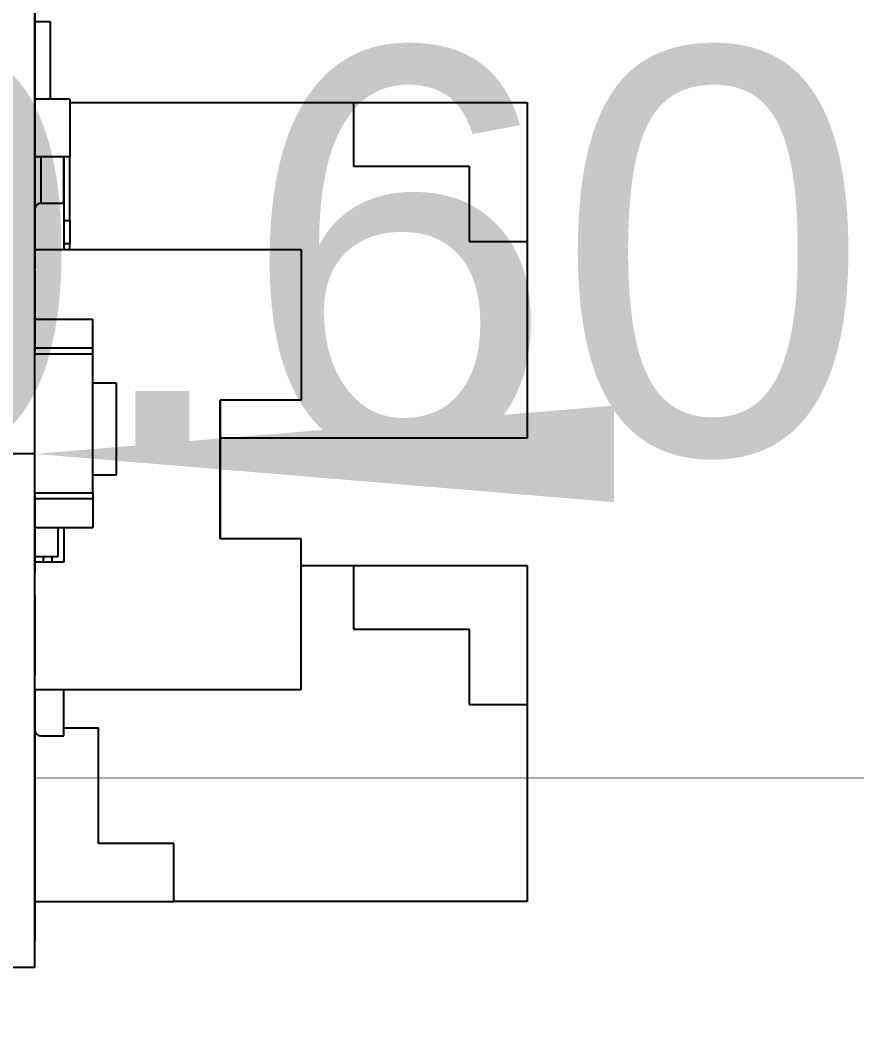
# Model space of a CAD drawing. Extents: x 68 to 194, y 85 to 140.
# Drawn here: x 185.02 to 192.24, y 92.38 to 101.13 of the extents above; entities that cross this region are included whole.
import ezdxf
from ezdxf.enums import TextEntityAlignment as Align

# ---------------------------------------------------------------- set-up
doc = ezdxf.new("R2010")
doc.units = 0
doc.layers.get('0').update_dxf_attribs({"linetype": 'CONTINUOUS'})
doc.layers.add('Dimension011', color=7, linetype='CONTINUOUS')
doc.layers.add('View005', color=7, linetype='CONTINUOUS')
doc.styles.get("Standard").update_dxf_attribs({"font": 'arial.ttf'})
doc.dimstyles.get("Standard").update_dxf_attribs({"dimscale": 0, "dimtxt": 2.5, "dimasz": 2.5, "dimexe": 1.25, "dimexo": 0.625, "dimtad": 1, "dimtxsty": 'STANDARD', "dimcen": 2.5, "dimazin": 3, "dimtfac": 1, "dimtmove": 0, "dimatfit": 3})

# ---------------------------------------------------------------- blocks, each defined once
blk = doc.blocks.new('*Dimension011')
at = {"color": 0}
for points in [[(179.542, 97.8016), (179.542, 96.9682), (184.542, 97.3849)], [(190.142, 97.8016), (190.142, 96.9682), (185.142, 97.3849)]]:
    blk.add_solid(points, dxfattribs=at)
at = {"layer": 'Dimension011'}
for p, q in [((184.542, 92.95), (184.542, 97.3849)), ((185.142, 97.3849), (184.542, 97.3849)), ((185.142, 92.95), (185.142, 97.3849))]:
    blk.add_line(p, q, dxfattribs=at)
blk.add_text('0.60', height=3.5, dxfattribs=at).set_placement((187.601, 97.3849), align=Align.CENTER)

msp = doc.modelspace()

# ---------------------------------------------------------------- linework, layer by layer
at = {"layer": 'View005'}
for p, q in [((185.142, 92.95), (185.142, 101.35)), ((185.142, 92.95), (185.142, 101.35)), ((185.142, 101.12), (185.142, 101.12)), ((185.142, 101.12), (185.272, 101.12)), ((185.142, 101.12), (185.142, 101.12)), ((185.142, 101.12), (185.272, 101.12)), ((185.272, 101.12), (185.272, 100.45)), ((185.272, 101.12), (185.272, 100.45)), ((185.142, 100.633), (185.142, 100.633)), ((185.142, 100.633), (185.142, 100.633)), ((185.142, 100.475), (185.142, 100.475)), ((185.142, 100.475), (185.142, 99.925)), ((185.142, 100.475), (185.142, 99.925)), ((185.142, 100.475), (185.142, 100.475)), ((185.142, 100.475), (185.142, 99.925)), ((185.142, 100.475), (185.142, 99.925)), ((185.442, 100.45), (185.142, 100.45)), ((185.142, 100.45), (185.142, 100.45)), ((185.442, 100.45), (185.142, 100.45)), ((185.142, 100.45), (185.142, 100.45)), ((185.442, 100.45), (185.442, 99.95)), ((185.442, 100.45), (185.442, 99.95)), ((185.442, 100.42), (187.892, 100.42)), ((185.442, 100.42), (187.892, 100.42)), ((187.892, 100.42), (189.392, 100.42)), ((187.892, 100.42), (187.892, 99.87)), ((187.892, 100.42), (189.392, 100.42)), ((187.892, 100.42), (187.892, 99.87)), ((189.392, 100.42), (189.392, 99.22)), ((189.392, 100.42), (189.392, 99.22)), ((185.442, 99.95), (185.142, 99.95)), ((185.142, 99.95), (185.142, 99.95)), ((185.442, 99.95), (185.142, 99.95)), ((185.142, 99.95), (185.142, 99.95)), ((185.142, 99.925), (185.142, 99.925)), ((185.142, 99.925), (185.142, 99.925)), ((185.192, 99.95), (185.192, 99.55)), ((185.192, 99.95), (185.192, 99.55)), ((185.392, 99.55), (185.392, 99.95)), ((185.392, 99.95), (185.392, 99.55)), ((185.392, 99.55), (185.392, 99.95)), ((185.392, 99.95), (185.392, 99.55)), ((185.442, 99.4), (185.442, 99.95)), ((185.442, 99.4), (185.442, 99.95)), ((187.892, 99.87), (188.892, 99.87)), ((187.892, 99.87), (188.892, 99.87)), ((188.892, 99.87), (188.892, 99.22)), ((188.892, 99.87), (188.892, 99.22)), ((185.142, 99.7325), (185.142, 99.6175)), ((185.142, 99.7325), (185.142, 99.6175)), ((185.142, 99.7325), (185.142, 99.6175)), ((185.142, 99.7325), (185.142, 99.6175)), ((185.142, 99.7325), (185.142, 99.7325)), ((185.142, 99.7325), (185.142, 99.7325)), ((185.142, 99.6175), (185.142, 99.6175)), ((185.142, 99.6175), (185.142, 99.6175)), ((185.192, 99.55), (185.392, 99.55)), ((185.192, 99.55), (185.392, 99.55)), ((185.392, 99.55), (185.392, 99.15)), ((185.392, 99.55), (185.392, 99.15)), ((185.392, 99.4), (185.442, 99.4)), ((185.392, 99.4), (185.442, 99.4)), ((185.392, 99.4), (185.442, 99.4)), ((185.392, 99.4), (185.442, 99.4)), ((185.442, 99.4), (185.442, 99.2)), ((185.442, 99.4), (185.442, 99.2)), ((185.442, 99.2), (185.392, 99.2)), ((185.442, 99.2), (185.392, 99.2)), ((185.442, 99.15), (185.442, 99.2)), ((185.442, 99.15), (185.442, 99.2)), ((188.892, 99.22), (189.392, 99.22)), ((188.892, 99.22), (189.392, 99.22)), ((189.392, 99.22), (189.392, 97.52)), ((189.392, 99.22), (189.392, 97.52)), ((185.142, 99.15), (185.142, 99.15)), ((185.142, 99.15), (187.442, 99.15)), ((185.142, 99.15), (185.142, 99.15)), ((185.142, 99.15), (187.442, 99.15)), ((187.442, 99.15), (187.442, 97.85)), ((187.442, 99.15), (187.442, 97.85)), ((185.142, 98.9825), (185.142, 98.9825)), ((185.142, 98.9825), (185.142, 98.9825)), ((185.142, 98.9675), (185.142, 98.9675)), ((185.142, 98.9675), (185.142, 98.9675)), ((185.142, 98.825), (185.142, 98.825)), ((185.142, 98.825), (185.142, 98.275)), ((185.142, 98.825), (185.142, 98.275)), ((185.142, 98.825), (185.142, 98.825)), ((185.142, 98.825), (185.142, 98.275)), ((185.142, 98.825), (185.142, 98.275)), ((185.142, 98.55), (185.142, 98.55)), ((185.142, 98.55), (185.642, 98.55)), ((185.142, 98.55), (185.142, 98.55)), ((185.142, 98.55), (185.642, 98.55)), ((185.642, 98.3), (185.642, 98.55)), ((185.642, 98.3), (185.642, 98.55)), ((185.142, 98.3), (185.142, 98.3)), ((185.142, 98.3), (185.642, 98.3)), ((185.142, 98.3), (185.142, 98.3)), ((185.142, 98.3), (185.642, 98.3)), ((185.142, 98.25), (185.642, 98.25)), ((185.142, 98.25), (185.642, 98.25)), ((185.642, 98.25), (185.642, 98.3)), ((185.642, 98.25), (185.642, 98.3)), ((185.642, 97.05), (185.642, 98.25)), ((185.642, 97.05), (185.642, 98.25)), ((185.642, 98), (185.842, 98)), ((185.642, 98), (185.842, 98)), ((185.842, 98), (185.842, 97.2)), ((185.842, 98), (185.842, 97.2)), ((186.742, 96.65), (186.742, 97.85)), ((187.442, 97.85), (186.742, 97.85)), ((186.742, 97.85), (186.742, 96.65)), ((186.742, 96.65), (186.742, 97.85)), ((187.442, 97.85), (186.742, 97.85)), ((186.742, 97.85), (186.742, 96.65)), ((189.392, 97.52), (186.742, 97.52)), ((189.392, 97.52), (186.742, 97.52)), ((185.842, 97.2), (185.642, 97.2)), ((185.842, 97.2), (185.642, 97.2)), ((185.142, 97.05), (185.642, 97.05)), ((185.142, 97.05), (185.642, 97.05)), ((185.142, 97.025), (185.142, 96.475)), ((185.142, 97.025), (185.142, 96.475)), ((185.142, 97.025), (185.142, 96.475)), ((185.142, 97.025), (185.142, 96.475)), ((185.142, 97), (185.142, 97)), ((185.142, 97), (185.642, 97)), ((185.142, 97), (185.142, 97)), ((185.142, 97), (185.642, 97)), ((185.642, 97.05), (185.642, 97)), ((185.642, 97.05), (185.642, 97)), ((185.642, 97), (185.642, 96.75)), ((185.642, 97), (185.642, 96.75)), ((185.142, 96.75), (185.142, 96.75)), ((185.142, 96.75), (185.642, 96.75)), ((185.142, 96.75), (185.142, 96.75)), ((185.142, 96.75), (185.642, 96.75)), ((185.342, 96.5), (185.342, 96.75)), ((185.342, 96.5), (185.342, 96.75)), ((185.392, 96.75), (185.392, 96.45)), ((185.392, 96.75), (185.392, 96.45)), ((187.442, 96.65), (186.742, 96.65)), ((187.442, 96.65), (186.742, 96.65)), ((187.442, 95.35), (187.442, 96.65)), ((187.442, 95.35), (187.442, 96.65)), ((185.142, 96.5), (185.142, 96.5)), ((185.142, 96.5), (185.342, 96.5)), ((185.142, 96.5), (185.142, 96.5)), ((185.142, 96.5), (185.342, 96.5)), ((185.142, 96.475), (185.142, 96.35)), ((185.142, 96.475), (185.142, 96.35)), ((185.142, 96.475), (185.142, 96.475)), ((185.142, 96.475), (185.142, 96.35)), ((185.142, 96.475), (185.142, 96.35)), ((185.142, 96.475), (185.142, 96.475)), ((185.217, 96.45), (185.217, 96.5)), ((185.217, 96.45), (185.217, 96.5)), ((185.292, 96.45), (185.292, 96.5)), ((185.292, 96.45), (185.292, 96.5)), ((185.392, 96.45), (185.142, 96.45)), ((185.142, 96.45), (185.142, 96.45)), ((185.392, 96.45), (185.142, 96.45)), ((185.142, 96.45), (185.142, 96.45)), ((187.442, 96.42), (187.892, 96.42)), ((187.442, 96.42), (187.892, 96.42)), ((187.892, 96.42), (189.392, 96.42)), ((187.892, 96.42), (187.892, 95.87)), ((187.892, 96.42), (189.392, 96.42)), ((187.892, 96.42), (187.892, 95.87)), ((189.392, 96.42), (189.392, 95.22)), ((189.392, 96.42), (189.392, 95.22)), ((185.142, 96.35), (185.142, 96.35)), ((185.142, 96.35), (185.142, 96.35)), ((185.142, 96.1675), (185.142, 96.1675)), ((185.142, 96.1675), (185.142, 96.1675)), ((185.142, 96.1175), (185.142, 96.1175)), ((185.142, 96.1175), (185.142, 96.1175)), ((187.892, 95.87), (188.892, 95.87)), ((187.892, 95.87), (188.892, 95.87)), ((188.892, 95.87), (188.892, 95.22)), ((188.892, 95.87), (188.892, 95.22)), ((185.142, 95.4825), (185.142, 95.4825)), ((185.142, 95.4825), (185.142, 95.4825)), ((185.142, 95.35), (187.442, 95.35)), ((185.142, 95.35), (187.442, 95.35)), ((185.142, 95.35), (185.142, 94.6499)), ((185.142, 95.35), (185.142, 94.6499)), ((185.142, 95.35), (185.142, 94.6499)), ((185.142, 95.35), (185.142, 94.6499)), ((185.392, 94.95), (185.392, 95.35)), ((185.392, 94.95), (185.392, 95.35)), ((188.892, 95.22), (189.392, 95.22)), ((188.892, 95.22), (189.392, 95.22)), ((189.392, 95.22), (189.392, 93.52)), ((189.392, 95.22), (189.392, 93.52)), ((185.392, 95.02), (185.692, 95.02)), ((185.392, 95.02), (185.692, 95.02)), ((185.692, 94.02), (185.692, 95.02)), ((185.692, 94.02), (185.692, 95.02)), ((185.192, 94.95), (185.392, 94.95)), ((185.192, 94.95), (185.392, 94.95)), ((185.142, 94.6499), (185.142, 94.6499)), ((185.142, 94.6499), (185.142, 94.6499)), ((185.142, 94.5825), (185.142, 94.4675)), ((185.142, 94.5825), (185.142, 94.4675)), ((185.142, 94.5825), (185.142, 94.4675)), ((185.142, 94.5825), (185.142, 94.4675)), ((185.142, 94.5825), (185.142, 94.5825)), ((185.142, 94.5825), (185.142, 94.5825)), ((185.142, 94.4675), (185.142, 94.4675)), ((185.142, 94.4675), (185.142, 94.4675)), ((185.142, 94.2675), (185.142, 94.2675)), ((185.142, 94.2675), (185.142, 94.2675)), ((186.342, 94.02), (185.692, 94.02)), ((186.342, 94.02), (185.692, 94.02)), ((186.342, 93.52), (186.342, 94.02)), ((186.342, 93.52), (186.342, 94.02)), ((185.142, 93.6325), (185.142, 93.6325)), ((185.142, 93.6325), (185.142, 93.6325)), ((185.142, 93.52), (185.142, 93.52)), ((185.142, 93.52), (186.342, 93.52)), ((185.142, 93.52), (185.142, 93.52)), ((185.142, 93.52), (186.342, 93.52)), ((189.392, 93.52), (186.342, 93.52)), ((189.392, 93.52), (186.342, 93.52)), ((185.142, 93.3825), (185.142, 93.3825)), ((185.142, 93.3825), (185.142, 93.3825)), ((185.142, 93.3325), (185.142, 93.3325)), ((185.142, 93.3325), (185.142, 93.3325)), ((185.142, 93.1825), (185.142, 93.1825)), ((185.142, 93.1825), (185.142, 93.1825)), ((184.542, 92.95), (185.142, 92.95)), ((184.542, 92.95), (185.142, 92.95))]:
    msp.add_line(p, q, dxfattribs=at)
for centre, start, end in [((185.192, 99.5), 90, 175.191), ((185.192, 99.5), 90, 175.191), ((185.192, 99.5), 179.638, 180), ((185.192, 99.5), 179.638, 180), ((185.192, 95), 180, -179.638), ((185.192, 95), 180, -179.638), ((185.192, 95), -175.191, -90), ((185.192, 95), -175.191, -90)]:
    msp.add_arc(centre, 0.05, start, end, dxfattribs=at)
for points in [[(185.142, 101.267), (185.142, 101.264), (185.142, 101.26), (185.142, 101.248), (185.142, 101.236), (185.142, 101.217), (185.142, 101.198), (185.142, 101.173), (185.142, 101.148), (185.142, 101.118), (185.142, 101.088), (185.142, 101.022), (185.142, 100.95), (185.142, 100.915), (185.142, 100.879), (185.142, 100.81), (185.142, 100.752), (185.142, 100.727), (185.142, 100.702), (185.142, 100.683), (185.142, 100.664), (185.142, 100.652), (185.142, 100.64), (185.142, 100.636), (185.142, 100.633)], [(185.142, 101.267), (185.142, 101.264), (185.142, 101.26), (185.142, 101.248), (185.142, 101.236), (185.142, 101.217), (185.142, 101.198), (185.142, 101.173), (185.142, 101.148), (185.142, 101.118), (185.142, 101.088), (185.142, 101.022), (185.142, 100.95), (185.142, 100.915), (185.142, 100.879), (185.142, 100.81), (185.142, 100.752), (185.142, 100.727), (185.142, 100.702), (185.142, 100.683), (185.142, 100.664), (185.142, 100.652), (185.142, 100.64), (185.142, 100.636), (185.142, 100.633)], [(185.142, 101.267), (185.142, 101.264), (185.142, 101.26), (185.142, 101.248), (185.142, 101.236), (185.142, 101.217), (185.142, 101.198), (185.142, 101.173), (185.142, 101.148), (185.142, 101.118), (185.142, 101.088), (185.142, 101.022), (185.142, 100.95), (185.142, 100.915), (185.142, 100.879), (185.142, 100.81), (185.142, 100.752), (185.142, 100.727), (185.142, 100.702), (185.142, 100.683), (185.142, 100.664), (185.142, 100.652), (185.142, 100.64), (185.142, 100.636), (185.142, 100.633)], [(185.142, 101.267), (185.142, 101.264), (185.142, 101.26), (185.142, 101.248), (185.142, 101.236), (185.142, 101.217), (185.142, 101.198), (185.142, 101.173), (185.142, 101.148), (185.142, 101.118), (185.142, 101.088), (185.142, 101.022), (185.142, 100.95), (185.142, 100.915), (185.142, 100.879), (185.142, 100.81), (185.142, 100.752), (185.142, 100.727), (185.142, 100.702), (185.142, 100.683), (185.142, 100.664), (185.142, 100.652), (185.142, 100.64), (185.142, 100.636), (185.142, 100.633)], [(185.142, 99.6175), (185.142, 99.6135), (185.142, 99.6095), (185.142, 99.5978), (185.142, 99.5861), (185.142, 99.5671), (185.142, 99.5482), (185.142, 99.5231), (185.142, 99.498), (185.142, 99.4679), (185.142, 99.4378), (185.142, 99.3716), (185.142, 99.3), (185.142, 99.2647), (185.142, 99.2293), (185.142, 99.1603), (185.142, 99.102), (185.142, 99.0769), (185.142, 99.0518), (185.142, 99.0329), (185.142, 99.0139), (185.142, 99.0022), (185.142, 98.9905), (185.142, 98.9865), (185.142, 98.9825)], [(185.142, 99.6175), (185.142, 99.6135), (185.142, 99.6095), (185.142, 99.5978), (185.142, 99.5861), (185.142, 99.5671), (185.142, 99.5482), (185.142, 99.5231), (185.142, 99.498), (185.142, 99.4679), (185.142, 99.4378), (185.142, 99.3716), (185.142, 99.3), (185.142, 99.2647), (185.142, 99.2293), (185.142, 99.1603), (185.142, 99.102), (185.142, 99.0769), (185.142, 99.0518), (185.142, 99.0329), (185.142, 99.0139), (185.142, 99.0022), (185.142, 98.9905), (185.142, 98.9865), (185.142, 98.9825)], [(185.142, 99.6175), (185.142, 99.6135), (185.142, 99.6095), (185.142, 99.5978), (185.142, 99.5861), (185.142, 99.5671), (185.142, 99.5482), (185.142, 99.5231), (185.142, 99.498), (185.142, 99.4679), (185.142, 99.4378), (185.142, 99.3716), (185.142, 99.3), (185.142, 99.2647), (185.142, 99.2293), (185.142, 99.1603), (185.142, 99.102), (185.142, 99.0769), (185.142, 99.0518), (185.142, 99.0329), (185.142, 99.0139), (185.142, 99.0022), (185.142, 98.9905), (185.142, 98.9865), (185.142, 98.9825)], [(185.142, 99.6175), (185.142, 99.6135), (185.142, 99.6095), (185.142, 99.5978), (185.142, 99.5861), (185.142, 99.5671), (185.142, 99.5482), (185.142, 99.5231), (185.142, 99.498), (185.142, 99.4679), (185.142, 99.4378), (185.142, 99.3716), (185.142, 99.3), (185.142, 99.2647), (185.142, 99.2293), (185.142, 99.1603), (185.142, 99.102), (185.142, 99.0769), (185.142, 99.0518), (185.142, 99.0329), (185.142, 99.0139), (185.142, 99.0022), (185.142, 98.9905), (185.142, 98.9865), (185.142, 98.9825)], [(185.142, 96.1175), (185.142, 96.1135), (185.142, 96.1095), (185.142, 96.0978), (185.142, 96.0861), (185.142, 96.0671), (185.142, 96.0482), (185.142, 96.0231), (185.142, 95.998), (185.142, 95.9679), (185.142, 95.9378), (185.142, 95.8716), (185.142, 95.8), (185.142, 95.7647), (185.142, 95.7293), (185.142, 95.6603), (185.142, 95.602), (185.142, 95.5769), (185.142, 95.5518), (185.142, 95.5329), (185.142, 95.5139), (185.142, 95.5022), (185.142, 95.4905), (185.142, 95.4865), (185.142, 95.4825)], [(185.142, 96.1175), (185.142, 96.1135), (185.142, 96.1095), (185.142, 96.0978), (185.142, 96.0861), (185.142, 96.0671), (185.142, 96.0482), (185.142, 96.0231), (185.142, 95.998), (185.142, 95.9679), (185.142, 95.9378), (185.142, 95.8716), (185.142, 95.8), (185.142, 95.7647), (185.142, 95.7293), (185.142, 95.6603), (185.142, 95.602), (185.142, 95.5769), (185.142, 95.5518), (185.142, 95.5329), (185.142, 95.5139), (185.142, 95.5022), (185.142, 95.4905), (185.142, 95.4865), (185.142, 95.4825)], [(185.142, 96.1175), (185.142, 96.1135), (185.142, 96.1095), (185.142, 96.0978), (185.142, 96.0861), (185.142, 96.0671), (185.142, 96.0482), (185.142, 96.0231), (185.142, 95.998), (185.142, 95.9679), (185.142, 95.9378), (185.142, 95.8716), (185.142, 95.8), (185.142, 95.7647), (185.142, 95.7293), (185.142, 95.6603), (185.142, 95.602), (185.142, 95.5769), (185.142, 95.5518), (185.142, 95.5329), (185.142, 95.5139), (185.142, 95.5022), (185.142, 95.4905), (185.142, 95.4865), (185.142, 95.4825)], [(185.142, 96.1175), (185.142, 96.1135), (185.142, 96.1095), (185.142, 96.0978), (185.142, 96.0861), (185.142, 96.0671), (185.142, 96.0482), (185.142, 96.0231), (185.142, 95.998), (185.142, 95.9679), (185.142, 95.9378), (185.142, 95.8716), (185.142, 95.8), (185.142, 95.7647), (185.142, 95.7293), (185.142, 95.6603), (185.142, 95.602), (185.142, 95.5769), (185.142, 95.5518), (185.142, 95.5329), (185.142, 95.5139), (185.142, 95.5022), (185.142, 95.4905), (185.142, 95.4865), (185.142, 95.4825)], [(185.142, 94.2675), (185.142, 94.2635), (185.142, 94.2595), (185.142, 94.2478), (185.142, 94.2361), (185.142, 94.2171), (185.142, 94.1982), (185.142, 94.1731), (185.142, 94.148), (185.142, 94.1179), (185.142, 94.0878), (185.142, 94.0216), (185.142, 93.95), (185.142, 93.9147), (185.142, 93.8793), (185.142, 93.8103), (185.142, 93.752), (185.142, 93.7269), (185.142, 93.7018), (185.142, 93.6829), (185.142, 93.6639), (185.142, 93.6522), (185.142, 93.6405), (185.142, 93.6365), (185.142, 93.6325)], [(185.142, 94.2675), (185.142, 94.2635), (185.142, 94.2595), (185.142, 94.2478), (185.142, 94.2361), (185.142, 94.2171), (185.142, 94.1982), (185.142, 94.1731), (185.142, 94.148), (185.142, 94.1179), (185.142, 94.0878), (185.142, 94.0216), (185.142, 93.95), (185.142, 93.9147), (185.142, 93.8793), (185.142, 93.8103), (185.142, 93.752), (185.142, 93.7269), (185.142, 93.7018), (185.142, 93.6829), (185.142, 93.6639), (185.142, 93.6522), (185.142, 93.6405), (185.142, 93.6365), (185.142, 93.6325)], [(185.142, 94.2675), (185.142, 94.2635), (185.142, 94.2595), (185.142, 94.2478), (185.142, 94.2361), (185.142, 94.2171), (185.142, 94.1982), (185.142, 94.1731), (185.142, 94.148), (185.142, 94.1179), (185.142, 94.0878), (185.142, 94.0216), (185.142, 93.95), (185.142, 93.9147), (185.142, 93.8793), (185.142, 93.8103), (185.142, 93.752), (185.142, 93.7269), (185.142, 93.7018), (185.142, 93.6829), (185.142, 93.6639), (185.142, 93.6522), (185.142, 93.6405), (185.142, 93.6365), (185.142, 93.6325)], [(185.142, 94.2675), (185.142, 94.2635), (185.142, 94.2595), (185.142, 94.2478), (185.142, 94.2361), (185.142, 94.2171), (185.142, 94.1982), (185.142, 94.1731), (185.142, 94.148), (185.142, 94.1179), (185.142, 94.0878), (185.142, 94.0216), (185.142, 93.95), (185.142, 93.9147), (185.142, 93.8793), (185.142, 93.8103), (185.142, 93.752), (185.142, 93.7269), (185.142, 93.7018), (185.142, 93.6829), (185.142, 93.6639), (185.142, 93.6522), (185.142, 93.6405), (185.142, 93.6365), (185.142, 93.6325)]]:
    msp.add_open_spline(points, degree=2, knots=[1.5708, 1.5708, 1.5708, 1.7952, 1.7952, 2.0196, 2.0196, 2.24399, 2.24399, 2.46839, 2.46839, 2.69279, 2.69279, 3.14159, 3.14159, 3.36599, 3.36599, 3.81479, 3.81479, 4.03919, 4.03919, 4.26359, 4.26359, 4.48799, 4.48799, 4.71239, 4.71239, 4.71239], dxfattribs=at)
for points, degree in [([(185.142, 100.633), (185.142, 100.561), (185.142, 100.475)], 2), ([(185.142, 100.633), (185.142, 100.561), (185.142, 100.475)], 2), ([(185.142, 100.633), (185.142, 100.561), (185.142, 100.475)], 2), ([(185.142, 100.633), (185.142, 100.561), (185.142, 100.475)], 2), ([(185.142, 99.925), (185.142, 99.8103), (185.142, 99.7314), (185.142, 99.7325)], 3), ([(185.142, 99.925), (185.142, 99.8103), (185.142, 99.7314), (185.142, 99.7325)], 3), ([(185.142, 99.925), (185.142, 99.8103), (185.142, 99.7314), (185.142, 99.7325)], 3), ([(185.142, 99.925), (185.142, 99.8103), (185.142, 99.7314), (185.142, 99.7325)], 3), ([(185.142, 98.9675), (185.142, 98.968), (185.142, 98.9128), (185.142, 98.825)], 3), ([(185.142, 98.9675), (185.142, 98.968), (185.142, 98.9128), (185.142, 98.825)], 3), ([(185.142, 98.9675), (185.142, 98.968), (185.142, 98.9128), (185.142, 98.825)], 3), ([(185.142, 98.9675), (185.142, 98.968), (185.142, 98.9128), (185.142, 98.825)], 3), ([(185.142, 96.1675), (185.142, 96.1669), (185.142, 96.1175)], 2), ([(185.142, 96.1675), (185.142, 96.1669), (185.142, 96.1175)], 2), ([(185.142, 96.1675), (185.142, 96.1669), (185.142, 96.1175)], 2), ([(185.142, 96.1675), (185.142, 96.1669), (185.142, 96.1175)], 2), ([(185.142, 94.6499), (185.142, 94.5836), (185.142, 94.5825)], 2), ([(185.142, 94.6499), (185.142, 94.5836), (185.142, 94.5825)], 2), ([(185.142, 94.6499), (185.142, 94.5836), (185.142, 94.5825)], 2), ([(185.142, 94.6499), (185.142, 94.5836), (185.142, 94.5825)], 2), ([(185.142, 94.4675), (185.142, 94.4687), (185.142, 94.386), (185.142, 94.2675)], 3), ([(185.142, 94.4675), (185.142, 94.4687), (185.142, 94.386), (185.142, 94.2675)], 3), ([(185.142, 94.4675), (185.142, 94.4687), (185.142, 94.386), (185.142, 94.2675)], 3), ([(185.142, 94.4675), (185.142, 94.4687), (185.142, 94.386), (185.142, 94.2675)], 3), ([(185.142, 93.6325), (185.142, 93.4901), (185.142, 93.3805), (185.142, 93.3825)], 3), ([(185.142, 93.6325), (185.142, 93.4901), (185.142, 93.3805), (185.142, 93.3825)], 3), ([(185.142, 93.6325), (185.142, 93.4901), (185.142, 93.3805), (185.142, 93.3825)], 3), ([(185.142, 93.6325), (185.142, 93.4901), (185.142, 93.3805), (185.142, 93.3825)], 3), ([(185.142, 93.3825), (185.142, 93.3331), (185.142, 93.3325)], 2), ([(185.142, 93.3825), (185.142, 93.3331), (185.142, 93.3325)], 2), ([(185.142, 93.3825), (185.142, 93.3331), (185.142, 93.3325)], 2), ([(185.142, 93.3825), (185.142, 93.3331), (185.142, 93.3325)], 2), ([(185.142, 93.3325), (185.142, 93.2405), (185.142, 93.1819), (185.142, 93.1825)], 3), ([(185.142, 93.3325), (185.142, 93.2405), (185.142, 93.1819), (185.142, 93.1825)], 3), ([(185.142, 93.3325), (185.142, 93.2405), (185.142, 93.1819), (185.142, 93.1825)], 3), ([(185.142, 93.3325), (185.142, 93.2405), (185.142, 93.1819), (185.142, 93.1825)], 3)]:
    msp.add_open_spline(points, degree=degree, dxfattribs=at)

# ---------------------------------------------------------------- dimensions: what is measured, and where the dimension line sits
at = {"layer": 'Dimension011'}
dim = msp.add_linear_dim(base=(187.601, 97.3849), p1=(185.142, 92.95), p2=(184.542, 92.95), text='0.60', dimstyle='STANDARD', dxfattribs=at)
dim.commit()
dim.dimension.update_dxf_attribs({"geometry": '*Dimension011', "text_midpoint": (187.601, 92.3849)})

doc.saveas('drawing.dxf')
